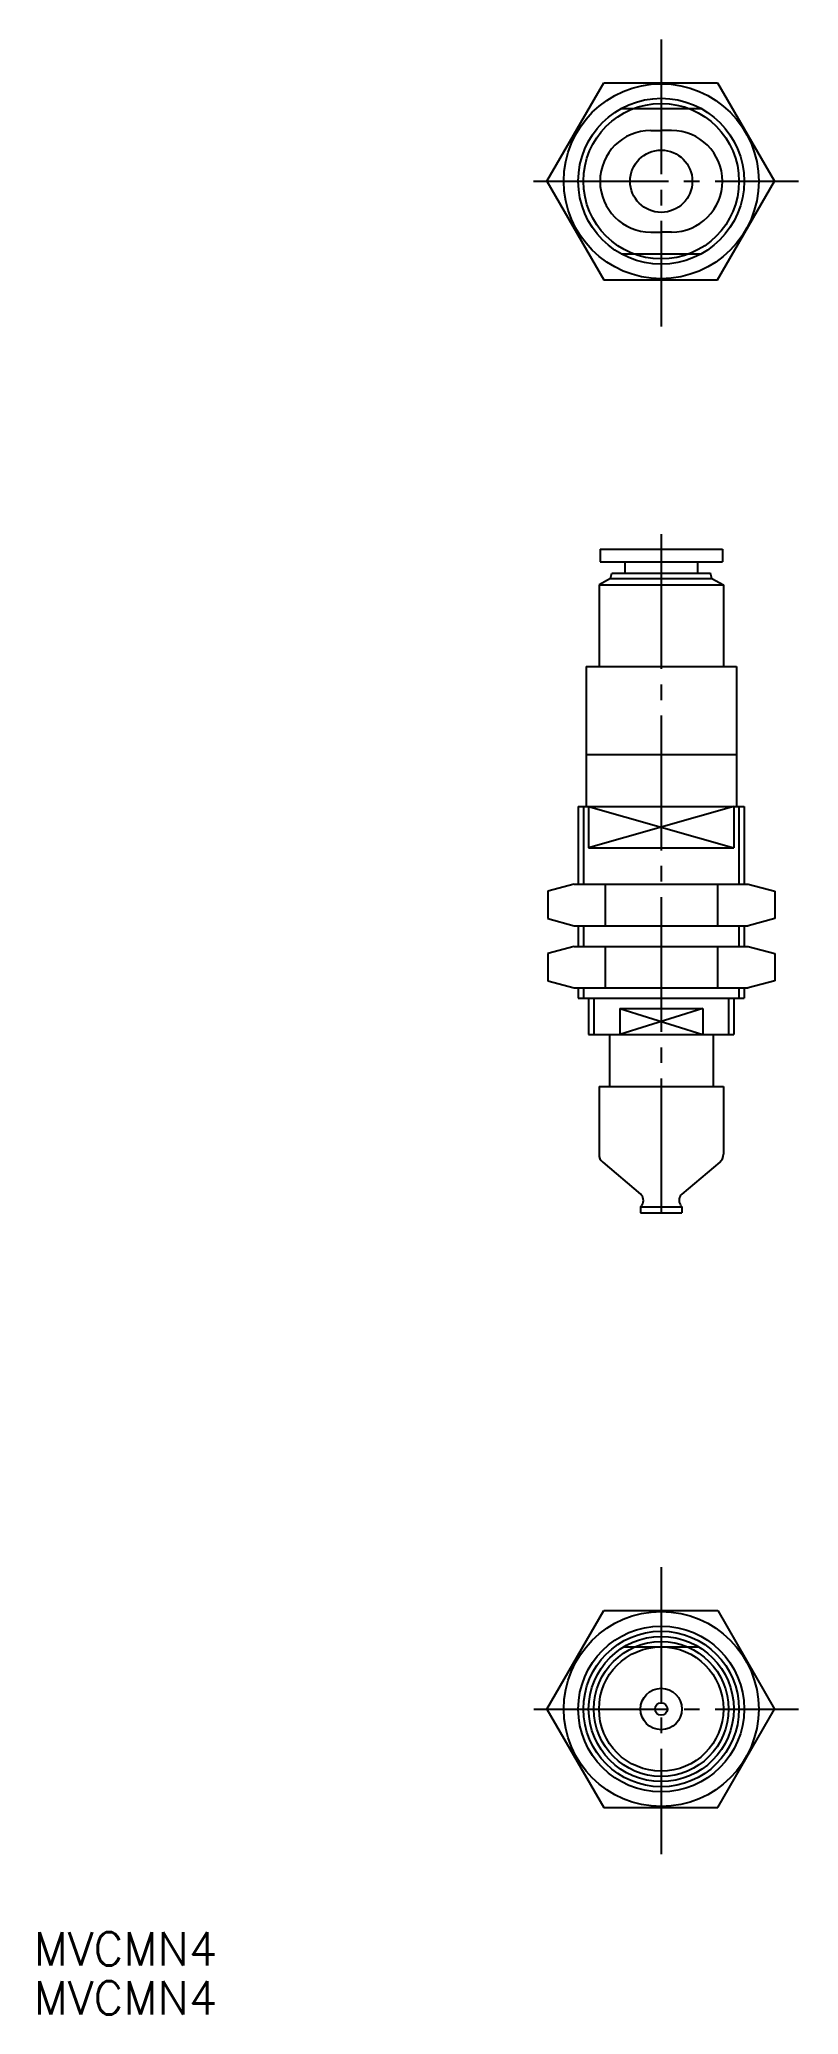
# Model space of a CAD drawing. Extents: x 60 to 134, y 190 to 380.
import ezdxf

# ---------------------------------------------------------------- set-up
doc = ezdxf.new("R2010")
doc.units = 0
doc.linetypes.add('CENTER', pattern=[17.5, 13, -1.5, 1.5, -1.5])
doc.layers.get('0').update_dxf_attribs({"linetype": 'CONTINUOUS'})
doc.layers.add('CENTER', color=1, linetype='CENTER')
doc.styles.get("Standard").update_dxf_attribs({"font": 'txt.shx', "bigfont": '@extfont2.shx'})

msp = doc.modelspace()

# ---------------------------------------------------------------- linework, layer by layer
at = {"color": 7, "linetype": 'CONTINUOUS'}
for p, q in [((109.32, 366.38), (114.81, 375.88)), ((114.81, 375.88), (125.78, 375.88)), ((125.78, 375.88), (131.27, 366.38)), ((116.47, 373.38), (124.21, 373.38)), ((119.34, 371.28), (120.34, 371.28)), ((121.34, 371.28), (120.34, 371.28)), ((109.32, 366.38), (114.81, 356.88)), ((125.78, 356.88), (131.27, 366.38)), ((119.34, 361.48), (120.34, 361.48)), ((121.34, 361.48), (120.34, 361.48)), ((116.47, 359.38), (124.21, 359.38)), ((114.81, 356.88), (125.78, 356.88)), ((114.44, 330.88), (114.44, 329.68)), ((114.44, 330.88), (126.24, 330.88)), ((114.44, 329.68), (126.24, 329.68)), ((116.84, 329.68), (116.84, 328.58)), ((123.84, 329.68), (123.84, 328.58)), ((126.24, 330.88), (126.24, 329.68)), ((115.46, 328.08), (114.34, 327.44)), ((115.46, 328.08), (115.59, 328.58)), ((115.46, 328.08), (125.22, 328.08)), ((115.59, 328.58), (125.09, 328.58)), ((125.22, 328.08), (125.09, 328.58)), ((125.22, 328.08), (126.34, 327.44)), ((114.34, 327.44), (126.34, 327.44)), ((114.34, 327.44), (114.34, 319.58)), ((126.34, 327.44), (126.34, 319.58)), ((113.09, 319.58), (127.59, 319.58)), ((113.09, 319.58), (113.09, 306.08)), ((127.59, 319.58), (127.59, 306.08)), ((113.09, 311.08), (127.59, 311.08)), ((112.34, 306.08), (112.34, 298.58)), ((112.34, 306.08), (128.34, 306.08)), ((112.84, 306.08), (112.84, 298.58)), ((113.34, 306.08), (113.34, 302.08)), ((127.34, 306.08), (127.34, 302.08)), ((127.84, 306.08), (127.84, 298.58)), ((128.34, 306.08), (128.34, 298.69)), ((113.34, 302.08), (127.34, 302.08)), ((111.94, 298.58), (109.39, 297.9)), ((109.39, 297.9), (109.39, 295.27)), ((111.94, 298.58), (128.74, 298.58)), ((114.92, 298.58), (114.92, 294.58)), ((125.76, 298.58), (125.76, 294.58)), ((128.74, 298.58), (131.29, 297.9)), ((131.29, 297.9), (131.29, 295.27)), ((109.39, 295.27), (111.94, 294.58)), ((131.29, 295.27), (128.74, 294.58)), ((111.94, 294.58), (128.74, 294.58)), ((112.34, 294.58), (112.34, 292.58)), ((112.84, 294.58), (112.84, 292.58)), ((127.84, 294.58), (127.84, 292.58)), ((128.34, 294.58), (128.34, 292.58)), ((111.94, 292.58), (109.39, 291.9)), ((109.39, 291.9), (109.39, 289.27)), ((111.94, 292.58), (128.74, 292.58)), ((114.92, 292.58), (114.92, 288.58)), ((125.76, 292.58), (125.76, 288.58)), ((128.74, 292.58), (131.29, 291.9)), ((131.29, 291.9), (131.29, 289.27)), ((109.39, 289.27), (111.94, 288.58)), ((111.94, 288.58), (128.74, 288.58)), ((112.34, 288.58), (112.34, 287.58)), ((112.84, 288.58), (112.84, 287.58)), ((127.84, 288.58), (127.84, 287.58)), ((128.34, 288.58), (128.34, 287.58)), ((131.29, 289.27), (128.74, 288.58)), ((112.34, 287.58), (128.34, 287.58)), ((113.34, 287.58), (113.34, 284.08)), ((113.84, 287.58), (113.84, 284.08)), ((116.34, 286.58), (116.34, 284.08)), ((116.34, 286.58), (124.34, 286.58)), ((124.34, 286.58), (124.34, 284.08)), ((126.84, 287.58), (126.84, 284.08)), ((127.34, 287.58), (127.34, 284.08)), ((113.34, 284.08), (127.34, 284.08)), ((115.34, 284.08), (115.34, 279.08)), ((125.34, 284.08), (125.34, 279.08)), ((114.34, 279.08), (114.34, 272.53)), ((114.34, 279.08), (126.34, 279.08)), ((126.34, 279.08), (126.34, 272.53)), ((114.7, 271.76), (118.34, 268.7)), ((125.98, 271.76), (122.34, 268.7)), ((118.34, 267.46), (122.34, 267.46)), ((118.34, 267.46), (118.34, 266.88)), ((118.34, 266.88), (122.34, 266.88)), ((122.34, 267.46), (122.34, 266.88)), ((109.32, 219.03), (114.81, 228.53)), ((114.81, 228.53), (125.79, 228.53)), ((125.79, 228.53), (131.27, 219.03)), ((116.74, 225.03), (123.95, 225.03)), ((109.32, 219.03), (114.81, 209.53)), ((125.79, 209.53), (131.27, 219.03)), ((114.81, 209.53), (125.79, 209.53))]:
    msp.add_line(p, q, dxfattribs=at)
at = {"color": 3, "linetype": 'CONTINUOUS'}
for p, q in [((127.34, 306.08), (113.34, 302.08)), ((113.34, 306.08), (127.34, 302.08)), ((124.34, 286.58), (116.34, 284.08)), ((116.34, 286.58), (124.34, 284.08))]:
    msp.add_line(p, q, dxfattribs=at)
at = {"color": 7, "linetype": 'CONTINUOUS'}
for centre, radius in [((120.34, 366.38), 9.4), ((120.34, 366.38), 8), ((120.34, 366.38), 8), ((120.34, 366.38), 7.5), ((120.34, 366.38), 3), ((120.34, 219.03), 9.4), ((120.34, 219.03), 8), ((120.34, 219.03), 7.5), ((120.34, 219.03), 7), ((120.34, 219.03), 7), ((120.34, 219.03), 6.5), ((120.34, 219.03), 6), ((120.34, 219.03), 2), ((120.34, 219.03), 0.6)]:
    msp.add_circle(centre, radius, dxfattribs=at)
for centre, radius, start, end in [((119.34, 366.38), 4.9, 90, 270), ((121.34, 366.38), 4.9, 270, 90), ((115.34, 272.53), 1, 180, 230), ((125.34, 272.53), 1, 310, 0), ((117.82, 268.1), 0.8, 325.2929, 49.9697), ((122.86, 268.1), 0.8, 130.0303, 214.7071), ((118.1, 267.78), 0.4, 306.0439, 338.9429), ((122.57, 267.78), 0.4, 201.057, 233.956)]:
    msp.add_arc(centre, radius, start, end, dxfattribs=at)
at = {"layer": 'CENTER', "color": 1, "linetype": 'CENTER'}
for p, q in [((120.34, 380.05), (120.34, 352.38)), ((108.03, 366.38), (133.58, 366.38)), ((120.34, 332.34), (120.34, 265.75)), ((120.34, 232.7), (120.34, 205.03)), ((108.04, 219.03), (133.58, 219.03))]:
    msp.add_line(p, q, dxfattribs=at)

# ---------------------------------------------------------------- texts
at = {"color": 7, "linetype": 'CONTINUOUS'}
for p in [(59.82, 194.3), (59.82, 189.57)]:
    msp.add_text('MVCMN4', height=3.2, dxfattribs=at).set_placement(p)

doc.saveas('drawing.dxf')
